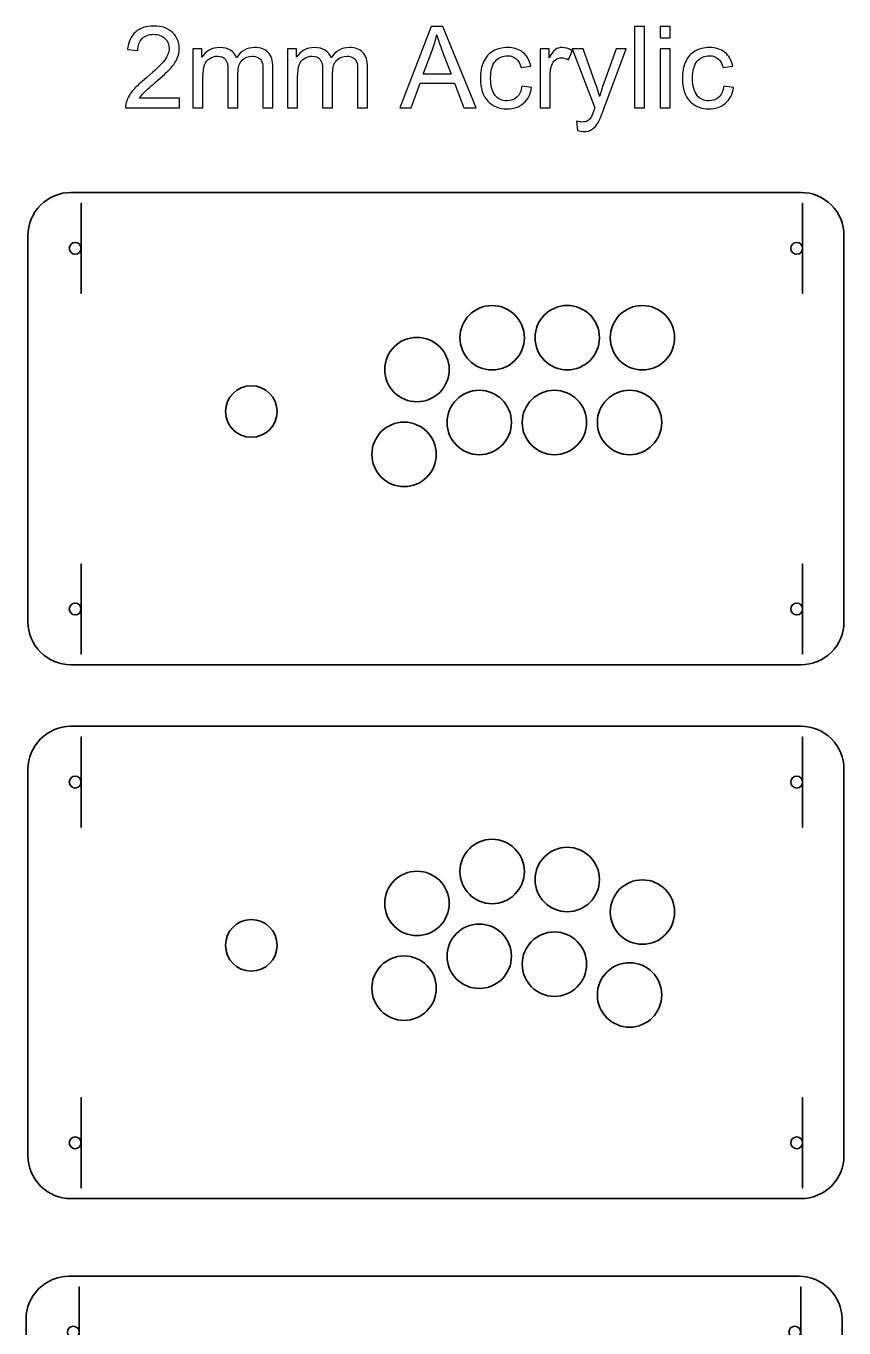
# Model space of a CAD drawing. Header units: centimetres. Extents: x 16 to 194, y -201 to 17.
# Drawn here: x 155.5 to 193.6, y -44 to 16.6 of the extents above; entities that cross this region are included whole.
import ezdxf

# ---------------------------------------------------------------- set-up
doc = ezdxf.new("R2010")
doc.units = ezdxf.units.CM
doc.header["$MEASUREMENT"] = 0
doc.layers.add('Layer 1', color=7, linetype='Continuous')

msp = doc.modelspace()

# ---------------------------------------------------------------- linework, layer by layer
at = {"layer": 'Layer 1', "color": 250, "lineweight": 35}
for centre, major_axis, ratio in [((177.16895, 2.10714), (0, 1.5), 1), ((180.66895, 2.10839), (0, 1.5), 1), ((184.16895, 2.10714), (0, 1.5), 1), ((173.66895, 0.62214), (0, 1.5), 1), ((165.95395, -1.33287), (0, 1.20001), 0.99999167), ((176.56895, -1.84161), (0, 1.5), 1), ((180.06896, -1.84161), (0, 1.5), 1), ((183.56895, -1.84161), (0, 1.5), 1), ((173.06895, -3.32661), (0, 1.5), 1), ((177.16895, -22.75617), (0, 1.5), 1), ((180.66895, -23.13023), (0, 1.5), 1), ((173.66895, -24.24117), (0, 1.5), 1), ((184.16895, -24.64419), (0, 1.5), 1), ((165.95395, -26.19618), (0, 1.20001), 0.99999167), ((176.56895, -26.70492), (0, 1.5), 1), ((180.06896, -27.07252), (0, 1.5), 1), ((173.06895, -28.18992), (0, 1.5), 1), ((183.56895, -28.5071), (0, 1.5), 1)]:
    msp.add_ellipse(centre, major_axis=major_axis, ratio=ratio, dxfattribs=at)
at = {"layer": 'Layer 1', "color": 250}
for points, knots in [([(162.60646, 13.26374), (162.60646, 13.26374), (162.60646, 12.81924), (162.60646, 12.81924), (162.60646, 12.81924), (160.09821, 12.81924), (160.09821, 12.81924), (160.09468, 12.93125), (160.1132, 13.03884), (160.15289, 13.14291), (160.21727, 13.31313), (160.32046, 13.48158), (160.46245, 13.6465), (160.60444, 13.81143), (160.80729, 14.00193), (161.07099, 14.218), (161.4811, 14.55579), (161.75979, 14.82302), (161.90531, 15.02057), (162.05172, 15.21813), (162.12492, 15.4051), (162.12492, 15.58149), (162.12492, 15.76582), (162.05877, 15.92104), (161.92648, 16.04804), (161.79419, 16.17416), (161.62133, 16.23766), (161.40878, 16.23766), (161.18388, 16.23766), (161.00397, 16.17063), (160.86903, 16.03658), (160.73409, 15.9034), (160.66618, 15.71819), (160.66442, 15.48095), (160.66442, 15.48095), (160.18817, 15.52857), (160.18817, 15.52857), (160.2208, 15.88488), (160.34427, 16.15652), (160.5577, 16.34349), (160.77201, 16.53046), (161.05865, 16.62395), (161.41936, 16.62395), (161.78272, 16.62395), (162.07112, 16.52341), (162.28279, 16.32144), (162.49533, 16.11948), (162.60117, 15.86901), (162.60117, 15.57091), (162.60117, 15.41921), (162.5703, 15.27017), (162.50768, 15.12376), (162.44595, 14.97648), (162.34276, 14.82214), (162.199, 14.65986), (162.05436, 14.49846), (161.81536, 14.27533), (161.48198, 13.99311), (161.2024, 13.75851), (161.02249, 13.59976), (160.94311, 13.51598), (160.86374, 13.43219), (160.79847, 13.34841), (160.74644, 13.26374), (160.74644, 13.26374), (162.60646, 13.26374), (162.60646, 13.26374)], [0, 0, 0, 0, 0.04545455, 0.04545455, 0.04545455, 0.09090909, 0.09090909, 0.09090909, 0.13636364, 0.13636364, 0.13636364, 0.18181818, 0.18181818, 0.18181818, 0.22727273, 0.22727273, 0.22727273, 0.27272727, 0.27272727, 0.27272727, 0.31818182, 0.31818182, 0.31818182, 0.36363636, 0.36363636, 0.36363636, 0.40909091, 0.40909091, 0.40909091, 0.45454545, 0.45454545, 0.45454545, 0.5, 0.5, 0.5, 0.54545455, 0.54545455, 0.54545455, 0.59090909, 0.59090909, 0.59090909, 0.63636364, 0.63636364, 0.63636364, 0.68181818, 0.68181818, 0.68181818, 0.72727273, 0.72727273, 0.72727273, 0.77272727, 0.77272727, 0.77272727, 0.81818182, 0.81818182, 0.81818182, 0.86363636, 0.86363636, 0.86363636, 0.90909091, 0.90909091, 0.90909091, 0.95454545, 0.95454545, 0.95454545, 1, 1, 1, 1]), ([(172.87406, 12.81924), (172.87406, 12.81924), (174.32751, 16.60808), (174.32751, 16.60808), (174.32751, 16.60808), (174.87872, 16.60808), (174.87872, 16.60808), (174.87872, 16.60808), (176.42125, 12.81924), (176.42125, 12.81924), (176.42125, 12.81924), (175.85063, 12.81924), (175.85063, 12.81924), (175.85063, 12.81924), (175.4123, 13.96753), (175.4123, 13.96753), (175.4123, 13.96753), (173.81686, 13.96753), (173.81686, 13.96753), (173.81686, 13.96753), (173.40588, 12.81924), (173.40588, 12.81924), (173.40588, 12.81924), (172.87406, 12.81924), (172.87406, 12.81924)], [0, 0, 0, 0, 0.125, 0.125, 0.125, 0.25, 0.25, 0.25, 0.375, 0.375, 0.375, 0.5, 0.5, 0.5, 0.625, 0.625, 0.625, 0.75, 0.75, 0.75, 0.875, 0.875, 0.875, 1, 1, 1, 1]), ([(183.804, 12.81924), (183.804, 12.81924), (183.804, 16.60808), (183.804, 16.60808), (183.804, 16.60808), (184.26966, 16.60808), (184.26966, 16.60808), (184.26966, 16.60808), (184.26966, 12.81924), (184.26966, 12.81924), (184.26966, 12.81924), (183.804, 12.81924), (183.804, 12.81924)], [0, 0, 0, 0, 0.25, 0.25, 0.25, 0.5, 0.5, 0.5, 0.75, 0.75, 0.75, 1, 1, 1, 1]), ([(184.99021, 16.07891), (184.99021, 16.07891), (184.99021, 16.60808), (184.99021, 16.60808), (184.99021, 16.60808), (185.45588, 16.60808), (185.45588, 16.60808), (185.45588, 16.60808), (185.45588, 16.07891), (185.45588, 16.07891), (185.45588, 16.07891), (184.99021, 16.07891), (184.99021, 16.07891)], [0, 0, 0, 0, 0.25, 0.25, 0.25, 0.5, 0.5, 0.5, 0.75, 0.75, 0.75, 1, 1, 1, 1]), ([(173.96415, 14.37499), (173.96415, 14.37499), (175.25531, 14.37499), (175.25531, 14.37499), (175.25531, 14.37499), (174.8602, 15.42539), (174.8602, 15.42539), (174.74114, 15.74465), (174.65118, 16.00835), (174.58856, 16.21649), (174.53653, 15.96955), (174.46686, 15.72701), (174.37954, 15.48712), (174.37954, 15.48712), (173.96415, 14.37499), (173.96415, 14.37499)], [0, 0, 0, 0, 0.2, 0.2, 0.2, 0.4, 0.4, 0.4, 0.6, 0.6, 0.6, 0.8, 0.8, 0.8, 1, 1, 1, 1]), ([(163.23705, 12.81924), (163.23705, 12.81924), (163.23705, 15.56562), (163.23705, 15.56562), (163.23705, 15.56562), (163.65509, 15.56562), (163.65509, 15.56562), (163.65509, 15.56562), (163.65509, 15.17756), (163.65509, 15.17756), (163.74064, 15.31162), (163.85529, 15.4201), (163.99817, 15.50123), (164.14104, 15.58326), (164.30332, 15.62383), (164.48588, 15.62383), (164.68873, 15.62383), (164.85542, 15.58149), (164.98507, 15.49771), (165.11471, 15.41304), (165.20643, 15.29574), (165.25935, 15.14405), (165.47807, 15.46419), (165.76118, 15.62383), (166.11043, 15.62383), (166.38383, 15.62383), (166.59461, 15.54886), (166.74102, 15.39805), (166.8883, 15.24723), (166.96239, 15.01528), (166.96239, 14.70219), (166.96239, 14.70219), (166.96239, 12.81924), (166.96239, 12.81924), (166.96239, 12.81924), (166.49672, 12.81924), (166.49672, 12.81924), (166.49672, 12.81924), (166.49672, 14.54785), (166.49672, 14.54785), (166.49672, 14.73306), (166.48084, 14.86712), (166.45086, 14.94914), (166.42087, 15.03116), (166.36619, 15.09642), (166.28593, 15.14669), (166.20656, 15.19696), (166.11307, 15.22166), (166.00636, 15.22166), (165.81233, 15.22166), (165.65182, 15.15728), (165.52393, 15.02939), (165.39605, 14.90063), (165.33255, 14.69514), (165.33255, 14.41291), (165.33255, 14.41291), (165.33255, 12.81924), (165.33255, 12.81924), (165.33255, 12.81924), (164.86688, 12.81924), (164.86688, 12.81924), (164.86688, 12.81924), (164.86688, 14.60165), (164.86688, 14.60165), (164.86688, 14.80803), (164.82896, 14.96325), (164.75311, 15.06644), (164.67727, 15.16962), (164.55291, 15.22166), (164.38093, 15.22166), (164.2504, 15.22166), (164.12958, 15.18726), (164.01845, 15.11847), (163.90733, 15.04968), (163.82707, 14.94914), (163.7768, 14.81596), (163.72741, 14.68367), (163.70272, 14.49229), (163.70272, 14.2427), (163.70272, 14.2427), (163.70272, 12.81924), (163.70272, 12.81924), (163.70272, 12.81924), (163.23705, 12.81924), (163.23705, 12.81924)], [0, 0, 0, 0, 0.03571429, 0.03571429, 0.03571429, 0.07142857, 0.07142857, 0.07142857, 0.10714286, 0.10714286, 0.10714286, 0.14285714, 0.14285714, 0.14285714, 0.17857143, 0.17857143, 0.17857143, 0.21428571, 0.21428571, 0.21428571, 0.25, 0.25, 0.25, 0.28571429, 0.28571429, 0.28571429, 0.32142857, 0.32142857, 0.32142857, 0.35714286, 0.35714286, 0.35714286, 0.39285714, 0.39285714, 0.39285714, 0.42857143, 0.42857143, 0.42857143, 0.46428571, 0.46428571, 0.46428571, 0.5, 0.5, 0.5, 0.53571429, 0.53571429, 0.53571429, 0.57142857, 0.57142857, 0.57142857, 0.60714286, 0.60714286, 0.60714286, 0.64285714, 0.64285714, 0.64285714, 0.67857143, 0.67857143, 0.67857143, 0.71428571, 0.71428571, 0.71428571, 0.75, 0.75, 0.75, 0.78571429, 0.78571429, 0.78571429, 0.82142857, 0.82142857, 0.82142857, 0.85714286, 0.85714286, 0.85714286, 0.89285714, 0.89285714, 0.89285714, 0.92857143, 0.92857143, 0.92857143, 0.96428571, 0.96428571, 0.96428571, 1, 1, 1, 1]), ([(167.64501, 12.81924), (167.64501, 12.81924), (167.64501, 15.56562), (167.64501, 15.56562), (167.64501, 15.56562), (168.06305, 15.56562), (168.06305, 15.56562), (168.06305, 15.56562), (168.06305, 15.17756), (168.06305, 15.17756), (168.1486, 15.31162), (168.26325, 15.4201), (168.40613, 15.50123), (168.549, 15.58326), (168.71128, 15.62383), (168.89384, 15.62383), (169.09669, 15.62383), (169.26338, 15.58149), (169.39303, 15.49771), (169.52267, 15.41304), (169.61439, 15.29574), (169.66731, 15.14405), (169.88603, 15.46419), (170.16914, 15.62383), (170.51839, 15.62383), (170.79179, 15.62383), (171.00257, 15.54886), (171.14898, 15.39805), (171.29626, 15.24723), (171.37035, 15.01528), (171.37035, 14.70219), (171.37035, 14.70219), (171.37035, 12.81924), (171.37035, 12.81924), (171.37035, 12.81924), (170.90468, 12.81924), (170.90468, 12.81924), (170.90468, 12.81924), (170.90468, 14.54785), (170.90468, 14.54785), (170.90468, 14.73306), (170.8888, 14.86712), (170.85882, 14.94914), (170.82883, 15.03116), (170.77415, 15.09642), (170.69389, 15.14669), (170.61452, 15.19696), (170.52103, 15.22166), (170.41432, 15.22166), (170.22029, 15.22166), (170.05978, 15.15728), (169.93189, 15.02939), (169.80401, 14.90063), (169.74051, 14.69514), (169.74051, 14.41291), (169.74051, 14.41291), (169.74051, 12.81924), (169.74051, 12.81924), (169.74051, 12.81924), (169.27484, 12.81924), (169.27484, 12.81924), (169.27484, 12.81924), (169.27484, 14.60165), (169.27484, 14.60165), (169.27484, 14.80803), (169.23692, 14.96325), (169.16107, 15.06644), (169.08523, 15.16962), (168.96087, 15.22166), (168.78889, 15.22166), (168.65836, 15.22166), (168.53754, 15.18726), (168.42641, 15.11847), (168.31529, 15.04968), (168.23503, 14.94914), (168.18476, 14.81596), (168.13537, 14.68367), (168.11068, 14.49229), (168.11068, 14.2427), (168.11068, 14.2427), (168.11068, 12.81924), (168.11068, 12.81924), (168.11068, 12.81924), (167.64501, 12.81924), (167.64501, 12.81924)], [0, 0, 0, 0, 0.03571429, 0.03571429, 0.03571429, 0.07142857, 0.07142857, 0.07142857, 0.10714286, 0.10714286, 0.10714286, 0.14285714, 0.14285714, 0.14285714, 0.17857143, 0.17857143, 0.17857143, 0.21428571, 0.21428571, 0.21428571, 0.25, 0.25, 0.25, 0.28571429, 0.28571429, 0.28571429, 0.32142857, 0.32142857, 0.32142857, 0.35714286, 0.35714286, 0.35714286, 0.39285714, 0.39285714, 0.39285714, 0.42857143, 0.42857143, 0.42857143, 0.46428571, 0.46428571, 0.46428571, 0.5, 0.5, 0.5, 0.53571429, 0.53571429, 0.53571429, 0.57142857, 0.57142857, 0.57142857, 0.60714286, 0.60714286, 0.60714286, 0.64285714, 0.64285714, 0.64285714, 0.67857143, 0.67857143, 0.67857143, 0.71428571, 0.71428571, 0.71428571, 0.75, 0.75, 0.75, 0.78571429, 0.78571429, 0.78571429, 0.82142857, 0.82142857, 0.82142857, 0.85714286, 0.85714286, 0.85714286, 0.89285714, 0.89285714, 0.89285714, 0.92857143, 0.92857143, 0.92857143, 0.96428571, 0.96428571, 0.96428571, 1, 1, 1, 1]), ([(178.55467, 13.82466), (178.55467, 13.82466), (179.00975, 13.76116), (179.00975, 13.76116), (178.95948, 13.44807), (178.83248, 13.20377), (178.62699, 13.0265), (178.42149, 12.84923), (178.16837, 12.76103), (177.8694, 12.76103), (177.49457, 12.76103), (177.19294, 12.88362), (176.9654, 13.1288), (176.73698, 13.37398), (176.62321, 13.725), (176.62321, 14.18184), (176.62321, 14.47818), (176.6726, 14.73659), (176.77049, 14.95884), (176.86839, 15.18021), (177.01744, 15.34689), (177.21852, 15.45714), (177.41872, 15.56826), (177.63656, 15.62383), (177.87292, 15.62383), (178.17014, 15.62383), (178.41444, 15.54886), (178.60317, 15.39805), (178.79279, 15.24723), (178.9145, 15.03292), (178.96742, 14.75599), (178.96742, 14.75599), (178.51762, 14.6872), (178.51762, 14.6872), (178.47441, 14.87153), (178.39856, 15.00999), (178.28832, 15.10348), (178.17896, 15.19608), (178.04667, 15.24282), (177.89144, 15.24282), (177.65685, 15.24282), (177.46635, 15.15904), (177.31906, 14.99147), (177.17266, 14.82302), (177.09946, 14.55844), (177.09946, 14.19507), (177.09946, 13.82642), (177.17001, 13.55919), (177.31112, 13.3925), (177.45312, 13.22582), (177.63744, 13.14203), (177.8641, 13.14203), (178.04755, 13.14203), (178.20012, 13.19759), (178.32183, 13.3096), (178.44442, 13.42073), (178.52203, 13.59271), (178.55467, 13.82466)], [0, 0, 0, 0, 0.05263158, 0.05263158, 0.05263158, 0.10526316, 0.10526316, 0.10526316, 0.15789474, 0.15789474, 0.15789474, 0.21052632, 0.21052632, 0.21052632, 0.26315789, 0.26315789, 0.26315789, 0.31578947, 0.31578947, 0.31578947, 0.36842105, 0.36842105, 0.36842105, 0.42105263, 0.42105263, 0.42105263, 0.47368421, 0.47368421, 0.47368421, 0.52631579, 0.52631579, 0.52631579, 0.57894737, 0.57894737, 0.57894737, 0.63157895, 0.63157895, 0.63157895, 0.68421053, 0.68421053, 0.68421053, 0.73684211, 0.73684211, 0.73684211, 0.78947368, 0.78947368, 0.78947368, 0.84210526, 0.84210526, 0.84210526, 0.89473684, 0.89473684, 0.89473684, 0.94736842, 0.94736842, 0.94736842, 1, 1, 1, 1]), ([(179.40133, 12.81924), (179.40133, 12.81924), (179.40133, 15.56562), (179.40133, 15.56562), (179.40133, 15.56562), (179.81937, 15.56562), (179.81937, 15.56562), (179.81937, 15.56562), (179.81937, 15.14493), (179.81937, 15.14493), (179.92609, 15.33984), (180.02486, 15.4686), (180.1157, 15.53034), (180.20654, 15.59296), (180.3062, 15.62383), (180.41468, 15.62383), (180.57167, 15.62383), (180.7313, 15.57444), (180.89358, 15.47654), (180.89358, 15.47654), (180.72777, 15.04703), (180.72777, 15.04703), (180.61488, 15.11053), (180.502, 15.14228), (180.38911, 15.14228), (180.28768, 15.14228), (180.19684, 15.11142), (180.11659, 15.05056), (180.03633, 14.98971), (179.979, 14.90504), (179.94461, 14.79656), (179.89257, 14.63164), (179.867, 14.45084), (179.867, 14.25416), (179.867, 14.25416), (179.867, 12.81924), (179.867, 12.81924), (179.867, 12.81924), (179.40133, 12.81924), (179.40133, 12.81924)], [0, 0, 0, 0, 0.07692308, 0.07692308, 0.07692308, 0.15384615, 0.15384615, 0.15384615, 0.23076923, 0.23076923, 0.23076923, 0.30769231, 0.30769231, 0.30769231, 0.38461538, 0.38461538, 0.38461538, 0.46153846, 0.46153846, 0.46153846, 0.53846154, 0.53846154, 0.53846154, 0.61538462, 0.61538462, 0.61538462, 0.69230769, 0.69230769, 0.69230769, 0.76923077, 0.76923077, 0.76923077, 0.84615385, 0.84615385, 0.84615385, 0.92307692, 0.92307692, 0.92307692, 1, 1, 1, 1]), ([(181.14758, 11.76355), (181.14758, 11.76355), (181.09467, 12.19394), (181.09467, 12.19394), (181.19697, 12.1666), (181.28517, 12.15249), (181.36101, 12.15249), (181.46508, 12.15249), (181.54799, 12.17013), (181.60972, 12.20452), (181.67234, 12.23892), (181.72349, 12.28743), (181.76318, 12.34916), (181.79229, 12.39591), (181.83991, 12.51144), (181.90517, 12.69665), (181.91399, 12.72223), (181.92722, 12.76015), (181.94663, 12.81042), (181.94663, 12.81042), (180.90417, 15.56562), (180.90417, 15.56562), (180.90417, 15.56562), (181.40158, 15.56562), (181.40158, 15.56562), (181.40158, 15.56562), (181.97485, 13.97988), (181.97485, 13.97988), (182.04981, 13.77968), (182.11596, 13.56801), (182.17505, 13.34576), (182.22885, 13.55478), (182.29235, 13.76116), (182.36643, 13.964), (182.36643, 13.964), (182.95204, 15.56562), (182.95204, 15.56562), (182.95204, 15.56562), (183.41683, 15.56562), (183.41683, 15.56562), (183.41683, 15.56562), (182.37878, 12.77161), (182.37878, 12.77161), (182.26677, 12.47087), (182.17946, 12.2645), (182.11684, 12.15073), (182.03394, 11.99815), (181.93869, 11.88614), (181.83197, 11.8147), (181.72438, 11.74327), (181.59649, 11.70799), (181.44833, 11.70799), (181.35837, 11.70799), (181.25783, 11.72651), (181.14758, 11.76355)], [0, 0, 0, 0, 0.05555556, 0.05555556, 0.05555556, 0.11111111, 0.11111111, 0.11111111, 0.16666667, 0.16666667, 0.16666667, 0.22222222, 0.22222222, 0.22222222, 0.27777778, 0.27777778, 0.27777778, 0.33333333, 0.33333333, 0.33333333, 0.38888889, 0.38888889, 0.38888889, 0.44444444, 0.44444444, 0.44444444, 0.5, 0.5, 0.5, 0.55555556, 0.55555556, 0.55555556, 0.61111111, 0.61111111, 0.61111111, 0.66666667, 0.66666667, 0.66666667, 0.72222222, 0.72222222, 0.72222222, 0.77777778, 0.77777778, 0.77777778, 0.83333333, 0.83333333, 0.83333333, 0.88888889, 0.88888889, 0.88888889, 0.94444444, 0.94444444, 0.94444444, 1, 1, 1, 1]), ([(184.99021, 12.81924), (184.99021, 12.81924), (184.99021, 15.56562), (184.99021, 15.56562), (184.99021, 15.56562), (185.45588, 15.56562), (185.45588, 15.56562), (185.45588, 15.56562), (185.45588, 12.81924), (185.45588, 12.81924), (185.45588, 12.81924), (184.99021, 12.81924), (184.99021, 12.81924)], [0, 0, 0, 0, 0.25, 0.25, 0.25, 0.5, 0.5, 0.5, 0.75, 0.75, 0.75, 1, 1, 1, 1]), ([(187.95972, 13.82466), (187.95972, 13.82466), (188.4148, 13.76116), (188.4148, 13.76116), (188.36453, 13.44807), (188.23753, 13.20377), (188.03204, 13.0265), (187.82654, 12.84923), (187.57342, 12.76103), (187.27445, 12.76103), (186.89962, 12.76103), (186.59799, 12.88362), (186.37045, 13.1288), (186.14203, 13.37398), (186.02826, 13.725), (186.02826, 14.18184), (186.02826, 14.47818), (186.07765, 14.73659), (186.17554, 14.95884), (186.27344, 15.18021), (186.42249, 15.34689), (186.62357, 15.45714), (186.82377, 15.56826), (187.04161, 15.62383), (187.27797, 15.62383), (187.57519, 15.62383), (187.81949, 15.54886), (188.00822, 15.39805), (188.19784, 15.24723), (188.31955, 15.03292), (188.37247, 14.75599), (188.37247, 14.75599), (187.92267, 14.6872), (187.92267, 14.6872), (187.87946, 14.87153), (187.80361, 15.00999), (187.69337, 15.10348), (187.58401, 15.19608), (187.45172, 15.24282), (187.29649, 15.24282), (187.0619, 15.24282), (186.8714, 15.15904), (186.72411, 14.99147), (186.57771, 14.82302), (186.50451, 14.55844), (186.50451, 14.19507), (186.50451, 13.82642), (186.57506, 13.55919), (186.71617, 13.3925), (186.85817, 13.22582), (187.04249, 13.14203), (187.26915, 13.14203), (187.4526, 13.14203), (187.60517, 13.19759), (187.72688, 13.3096), (187.84947, 13.42073), (187.92708, 13.59271), (187.95972, 13.82466)], [0, 0, 0, 0, 0.05263158, 0.05263158, 0.05263158, 0.10526316, 0.10526316, 0.10526316, 0.15789474, 0.15789474, 0.15789474, 0.21052632, 0.21052632, 0.21052632, 0.26315789, 0.26315789, 0.26315789, 0.31578947, 0.31578947, 0.31578947, 0.36842105, 0.36842105, 0.36842105, 0.42105263, 0.42105263, 0.42105263, 0.47368421, 0.47368421, 0.47368421, 0.52631579, 0.52631579, 0.52631579, 0.57894737, 0.57894737, 0.57894737, 0.63157895, 0.63157895, 0.63157895, 0.68421053, 0.68421053, 0.68421053, 0.73684211, 0.73684211, 0.73684211, 0.78947368, 0.78947368, 0.78947368, 0.84210526, 0.84210526, 0.84210526, 0.89473684, 0.89473684, 0.89473684, 0.94736842, 0.94736842, 0.94736842, 1, 1, 1, 1])]:
    msp.add_open_spline(points, degree=3, knots=knots, dxfattribs=at)
at = {"layer": 'Layer 1', "lineweight": 35}
for points, knots in [([(158.02813, 6.27129), (158.02813, 6.42316), (157.90501, 6.54628), (157.75313, 6.54628), (157.60125, 6.54629), (157.47813, 6.42316), (157.47813, 6.27129), (157.47813, 6.11941), (157.60125, 5.99629), (157.75313, 5.99629), (157.90501, 5.99628), (158.02813, 6.11941), (158.02813, 6.27128), (158.02813, 13.56104), (158.02813, -1.01847), (158.02813, 6.27129)], [0, 0, 0, 0, 0.25, 0.25, 0.25, 0.5, 0.5, 0.5, 0.75, 0.75, 0.75, 1, 1, 1, 1.00001, 1.00001, 1.00001, 1.00001]), ([(191.62813, 6.27129), (191.62813, 6.42316), (191.50501, 6.54628), (191.35313, 6.54628), (191.20125, 6.54629), (191.07813, 6.42316), (191.07813, 6.27129), (191.07813, 6.11941), (191.20125, 5.99629), (191.35313, 5.99629), (191.50501, 5.99628), (191.62813, 6.11941), (191.62813, 6.27128), (191.62813, 13.56104), (191.62813, -1.01847), (191.62813, 6.27129)], [0, 0, 0, 0, 0.25, 0.25, 0.25, 0.5, 0.5, 0.5, 0.75, 0.75, 0.75, 1, 1, 1, 1.00001, 1.00001, 1.00001, 1.00001]), ([(157.55313, -13.12872), (157.55313, -13.12872), (191.55313, -13.12872), (191.55313, -13.12872), (192.0839, -13.12838), (192.5928, -12.91721), (192.96787, -12.54166), (193.34294, -12.16612), (193.55347, -11.65948), (193.55313, -11.12872), (193.55313, -11.12872), (193.55313, 6.87128), (193.55313, 6.87128), (193.5528, 7.40205), (193.34163, 7.91095), (192.96608, 8.28602), (192.59053, 8.66109), (192.0839, 8.87162), (191.55313, 8.87128), (191.55313, 8.87128), (157.55313, 8.87128), (157.55313, 8.87128), (157.02236, 8.87095), (156.51347, 8.65978), (156.13839, 8.28423), (155.76332, 7.90869), (155.5528, 7.40205), (155.55313, 6.87128), (155.55313, 6.87128), (155.55313, -11.12872), (155.55313, -11.12872), (155.55347, -11.65948), (155.76463, -12.16838), (156.14018, -12.54345), (156.51573, -12.91852), (157.02236, -13.12905), (157.55313, -13.12872)], [0, 0, 0, 0, 0.08333333, 0.08333333, 0.08333333, 0.16666667, 0.16666667, 0.16666667, 0.25, 0.25, 0.25, 0.33333333, 0.33333333, 0.33333333, 0.41666667, 0.41666667, 0.41666667, 0.5, 0.5, 0.5, 0.58333333, 0.58333333, 0.58333333, 0.66666667, 0.66666667, 0.66666667, 0.75, 0.75, 0.75, 0.83333333, 0.83333333, 0.83333333, 0.91666667, 0.91666667, 0.91666667, 1, 1, 1, 1]), ([(158.02813, -10.52871), (158.02813, -10.37684), (157.90501, -10.25372), (157.75313, -10.25372), (157.60125, -10.25371), (157.47813, -10.37684), (157.47813, -10.52871), (157.47813, -10.68059), (157.60125, -10.80371), (157.75313, -10.80371), (157.90501, -10.80372), (158.02813, -10.68059), (158.02813, -10.52872), (158.02813, -3.23896), (158.02813, -17.81847), (158.02813, -10.52871)], [0, 0, 0, 0, 0.25, 0.25, 0.25, 0.5, 0.5, 0.5, 0.75, 0.75, 0.75, 1, 1, 1, 1.00001, 1.00001, 1.00001, 1.00001]), ([(191.62813, -10.52871), (191.62813, -10.37684), (191.50501, -10.25372), (191.35313, -10.25372), (191.20125, -10.25371), (191.07813, -10.37684), (191.07813, -10.52871), (191.07813, -10.68059), (191.20125, -10.80371), (191.35313, -10.80371), (191.50501, -10.80372), (191.62813, -10.68059), (191.62813, -10.52872), (191.62813, -3.23896), (191.62813, -17.81847), (191.62813, -10.52871)], [0, 0, 0, 0, 0.25, 0.25, 0.25, 0.5, 0.5, 0.5, 0.75, 0.75, 0.75, 1, 1, 1, 1.00001, 1.00001, 1.00001, 1.00001]), ([(158.02813, -18.59202), (158.02813, -18.44015), (157.90501, -18.31703), (157.75313, -18.31703), (157.60125, -18.31702), (157.47813, -18.44015), (157.47813, -18.59202), (157.47813, -18.7439), (157.60125, -18.86702), (157.75313, -18.86702), (157.90501, -18.86703), (158.02813, -18.7439), (158.02813, -18.59203), (158.02813, -11.30227), (158.02813, -25.88178), (158.02813, -18.59202)], [0, 0, 0, 0, 0.25, 0.25, 0.25, 0.5, 0.5, 0.5, 0.75, 0.75, 0.75, 1, 1, 1, 1.00001, 1.00001, 1.00001, 1.00001]), ([(191.62813, -18.59202), (191.62813, -18.44015), (191.50501, -18.31703), (191.35313, -18.31703), (191.20125, -18.31702), (191.07813, -18.44015), (191.07813, -18.59202), (191.07813, -18.7439), (191.20125, -18.86702), (191.35313, -18.86702), (191.50501, -18.86703), (191.62813, -18.7439), (191.62813, -18.59203), (191.62813, -11.30227), (191.62813, -25.88178), (191.62813, -18.59202)], [0, 0, 0, 0, 0.25, 0.25, 0.25, 0.5, 0.5, 0.5, 0.75, 0.75, 0.75, 1, 1, 1, 1.00001, 1.00001, 1.00001, 1.00001]), ([(157.55313, -37.99203), (157.55313, -37.99203), (191.55313, -37.99203), (191.55313, -37.99203), (192.0839, -37.99169), (192.5928, -37.78052), (192.96787, -37.40497), (193.34294, -37.02943), (193.55347, -36.52279), (193.55313, -35.99203), (193.55313, -35.99203), (193.55313, -17.99203), (193.55313, -17.99203), (193.5528, -17.46126), (193.34163, -16.95236), (192.96608, -16.57729), (192.59053, -16.20222), (192.0839, -15.99169), (191.55313, -15.99203), (191.55313, -15.99203), (157.55313, -15.99203), (157.55313, -15.99203), (157.02236, -15.99236), (156.51347, -16.20353), (156.13839, -16.57908), (155.76332, -16.95462), (155.5528, -17.46126), (155.55313, -17.99203), (155.55313, -17.99203), (155.55313, -35.99203), (155.55313, -35.99203), (155.55347, -36.52279), (155.76463, -37.03169), (156.14018, -37.40676), (156.51573, -37.78183), (157.02236, -37.99236), (157.55313, -37.99203)], [0, 0, 0, 0, 0.08333333, 0.08333333, 0.08333333, 0.16666667, 0.16666667, 0.16666667, 0.25, 0.25, 0.25, 0.33333333, 0.33333333, 0.33333333, 0.41666667, 0.41666667, 0.41666667, 0.5, 0.5, 0.5, 0.58333333, 0.58333333, 0.58333333, 0.66666667, 0.66666667, 0.66666667, 0.75, 0.75, 0.75, 0.83333333, 0.83333333, 0.83333333, 0.91666667, 0.91666667, 0.91666667, 1, 1, 1, 1]), ([(158.02813, -35.39202), (158.02813, -35.24015), (157.90501, -35.11703), (157.75313, -35.11703), (157.60125, -35.11702), (157.47813, -35.24015), (157.47813, -35.39202), (157.47813, -35.5439), (157.60125, -35.66702), (157.75313, -35.66702), (157.90501, -35.66703), (158.02813, -35.5439), (158.02813, -35.39203), (158.02813, -28.10227), (158.02813, -42.68178), (158.02813, -35.39202)], [0, 0, 0, 0, 0.25, 0.25, 0.25, 0.5, 0.5, 0.5, 0.75, 0.75, 0.75, 1, 1, 1, 1.00001, 1.00001, 1.00001, 1.00001]), ([(191.62813, -35.39202), (191.62813, -35.24015), (191.50501, -35.11703), (191.35313, -35.11703), (191.20125, -35.11702), (191.07813, -35.24015), (191.07813, -35.39202), (191.07813, -35.5439), (191.20125, -35.66702), (191.35313, -35.66702), (191.50501, -35.66703), (191.62813, -35.5439), (191.62813, -35.39203), (191.62813, -28.10227), (191.62813, -42.68178), (191.62813, -35.39202)], [0, 0, 0, 0, 0.25, 0.25, 0.25, 0.5, 0.5, 0.5, 0.75, 0.75, 0.75, 1, 1, 1, 1.00001, 1.00001, 1.00001, 1.00001]), ([(157.93926, -44.21044), (157.93926, -44.05857), (157.81614, -43.93545), (157.66426, -43.93545), (157.51238, -43.93544), (157.38926, -44.05857), (157.38926, -44.21044), (157.38926, -44.36232), (157.51238, -44.48544), (157.66426, -44.48544), (157.81614, -44.48545), (157.93926, -44.36232), (157.93926, -44.21045), (157.93926, -36.92069), (157.93926, -51.5002), (157.93926, -44.21044)], [0, 0, 0, 0, 0.25, 0.25, 0.25, 0.5, 0.5, 0.5, 0.75, 0.75, 0.75, 1, 1, 1, 1.00001, 1.00001, 1.00001, 1.00001]), ([(191.53926, -44.21044), (191.53926, -44.05857), (191.41614, -43.93545), (191.26426, -43.93545), (191.11238, -43.93544), (190.98926, -44.05857), (190.98926, -44.21044), (190.98926, -44.36232), (191.11238, -44.48544), (191.26426, -44.48544), (191.41614, -44.48545), (191.53926, -44.36232), (191.53926, -44.21045), (191.53926, -36.92069), (191.53926, -51.5002), (191.53926, -44.21044)], [0, 0, 0, 0, 0.25, 0.25, 0.25, 0.5, 0.5, 0.5, 0.75, 0.75, 0.75, 1, 1, 1, 1.00001, 1.00001, 1.00001, 1.00001]), ([(157.46426, -63.61045), (157.46426, -63.61045), (191.46426, -63.61045), (191.46426, -63.61045), (191.99503, -63.61011), (192.50393, -63.39894), (192.879, -63.02339), (193.25407, -62.64785), (193.4646, -62.14121), (193.46426, -61.61045), (193.46426, -61.61045), (193.46426, -43.61045), (193.46426, -43.61045), (193.46393, -43.07968), (193.25276, -42.57078), (192.87721, -42.19571), (192.50166, -41.82064), (191.99503, -41.61011), (191.46426, -41.61045), (191.46426, -41.61045), (157.46426, -41.61045), (157.46426, -41.61045), (156.93349, -41.61078), (156.4246, -41.82195), (156.04952, -42.1975), (155.67445, -42.57304), (155.46393, -43.07968), (155.46426, -43.61045), (155.46426, -43.61045), (155.46426, -61.61045), (155.46426, -61.61045), (155.4646, -62.14121), (155.67576, -62.65011), (156.05131, -63.02518), (156.42686, -63.40025), (156.93349, -63.61078), (157.46426, -63.61045)], [0, 0, 0, 0, 0.08333333, 0.08333333, 0.08333333, 0.16666667, 0.16666667, 0.16666667, 0.25, 0.25, 0.25, 0.33333333, 0.33333333, 0.33333333, 0.41666667, 0.41666667, 0.41666667, 0.5, 0.5, 0.5, 0.58333333, 0.58333333, 0.58333333, 0.66666667, 0.66666667, 0.66666667, 0.75, 0.75, 0.75, 0.83333333, 0.83333333, 0.83333333, 0.91666667, 0.91666667, 0.91666667, 1, 1, 1, 1])]:
    msp.add_open_spline(points, degree=3, knots=knots, dxfattribs=at)

doc.saveas('drawing.dxf')
